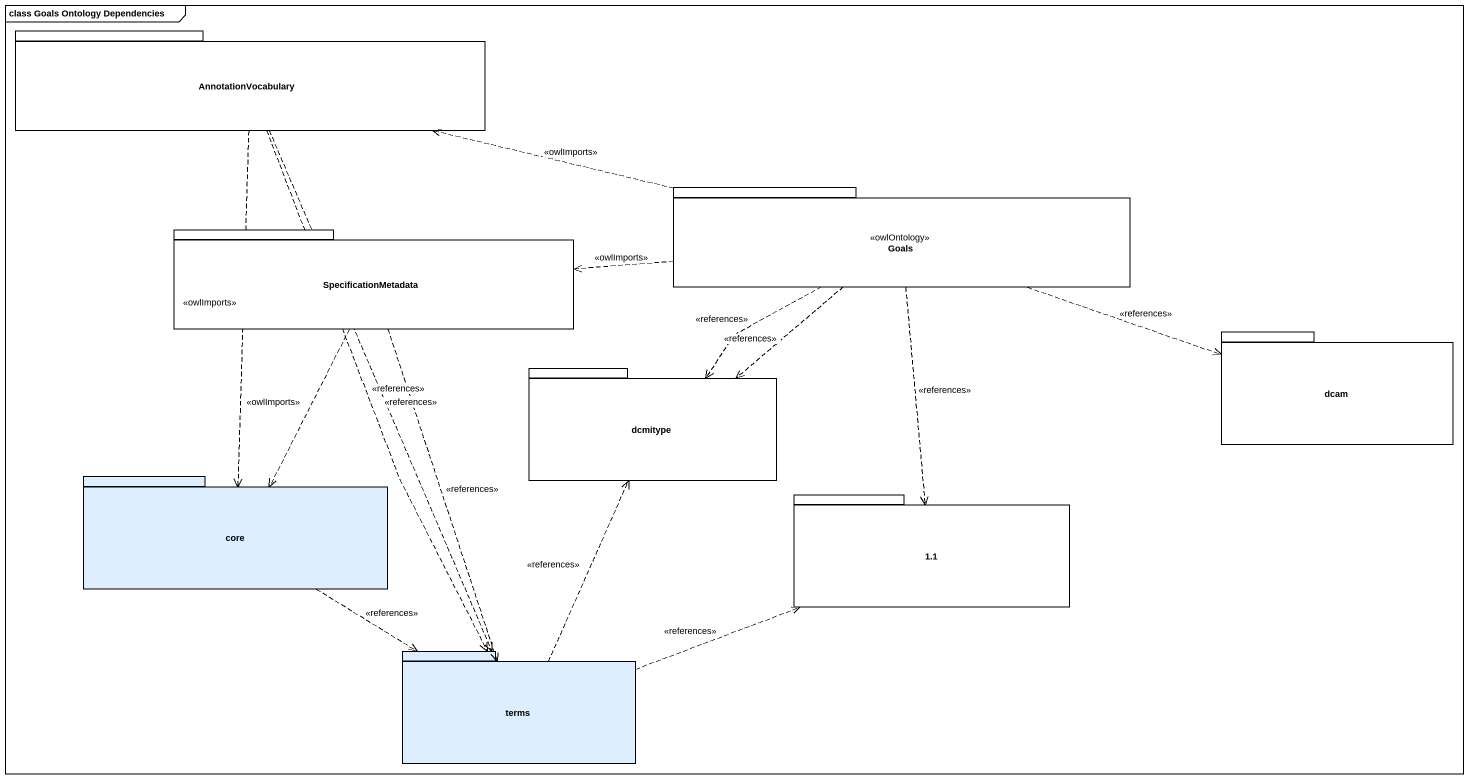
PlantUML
@startuml
mainframe class Goals Ontology Dependencies
package AnnotationVocabulary {
}
package Goals <<owlOntology>> {
}
package SpecificationMetadata {
}
package dcam {
}
package dcmitype {
}
package core #DDEEFF {
}
package "1.1" as p1_1 {
}
package terms #DDEEFF {
}
AnnotationVocabulary ..> core : <<owlImports>>
AnnotationVocabulary ..> terms : <<references>>
AnnotationVocabulary ..> terms : <<references>>
Goals .left.> AnnotationVocabulary : <<owlImports>>
Goals .left.> SpecificationMetadata : <<owlImports>>
Goals .right.> dcam : <<references>>
Goals ..> dcmitype : <<references>>
Goals ..> dcmitype : <<references>>
Goals ..> p1_1 : <<references>>
SpecificationMetadata ..> core : <<owlImports>>
SpecificationMetadata ..> terms : <<references>>
core ..> terms : <<references>>
terms .up.> dcmitype : <<references>>
terms .right.> p1_1 : <<references>>
@enduml
